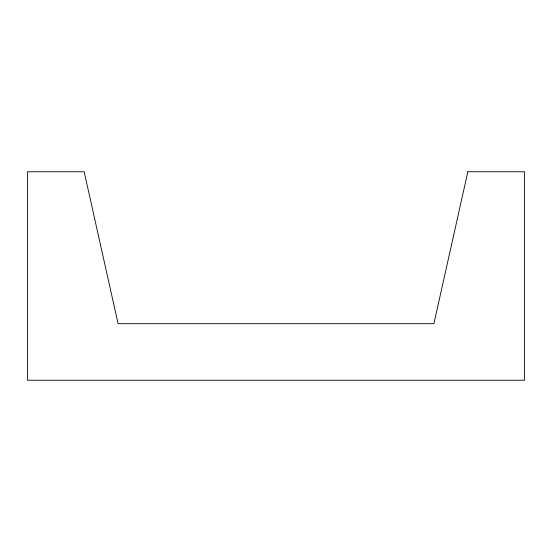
<?xml version="1.0" encoding="UTF-8"?>
<svg xmlns="http://www.w3.org/2000/svg" width="552" height="552" viewBox="0 0 552 552"><rect width="100%" height="100%" fill="white"/><g stroke="black" fill="none" stroke-linecap="round" stroke-linejoin="round"><path stroke-width="0.83" d="M467.841 171.748L433.906 323.693L118.093 323.693L84.159 171.748L27.6 171.748L27.6 380.252L524.4 380.252L524.4 171.748L467.841 171.748"/></g></svg>
